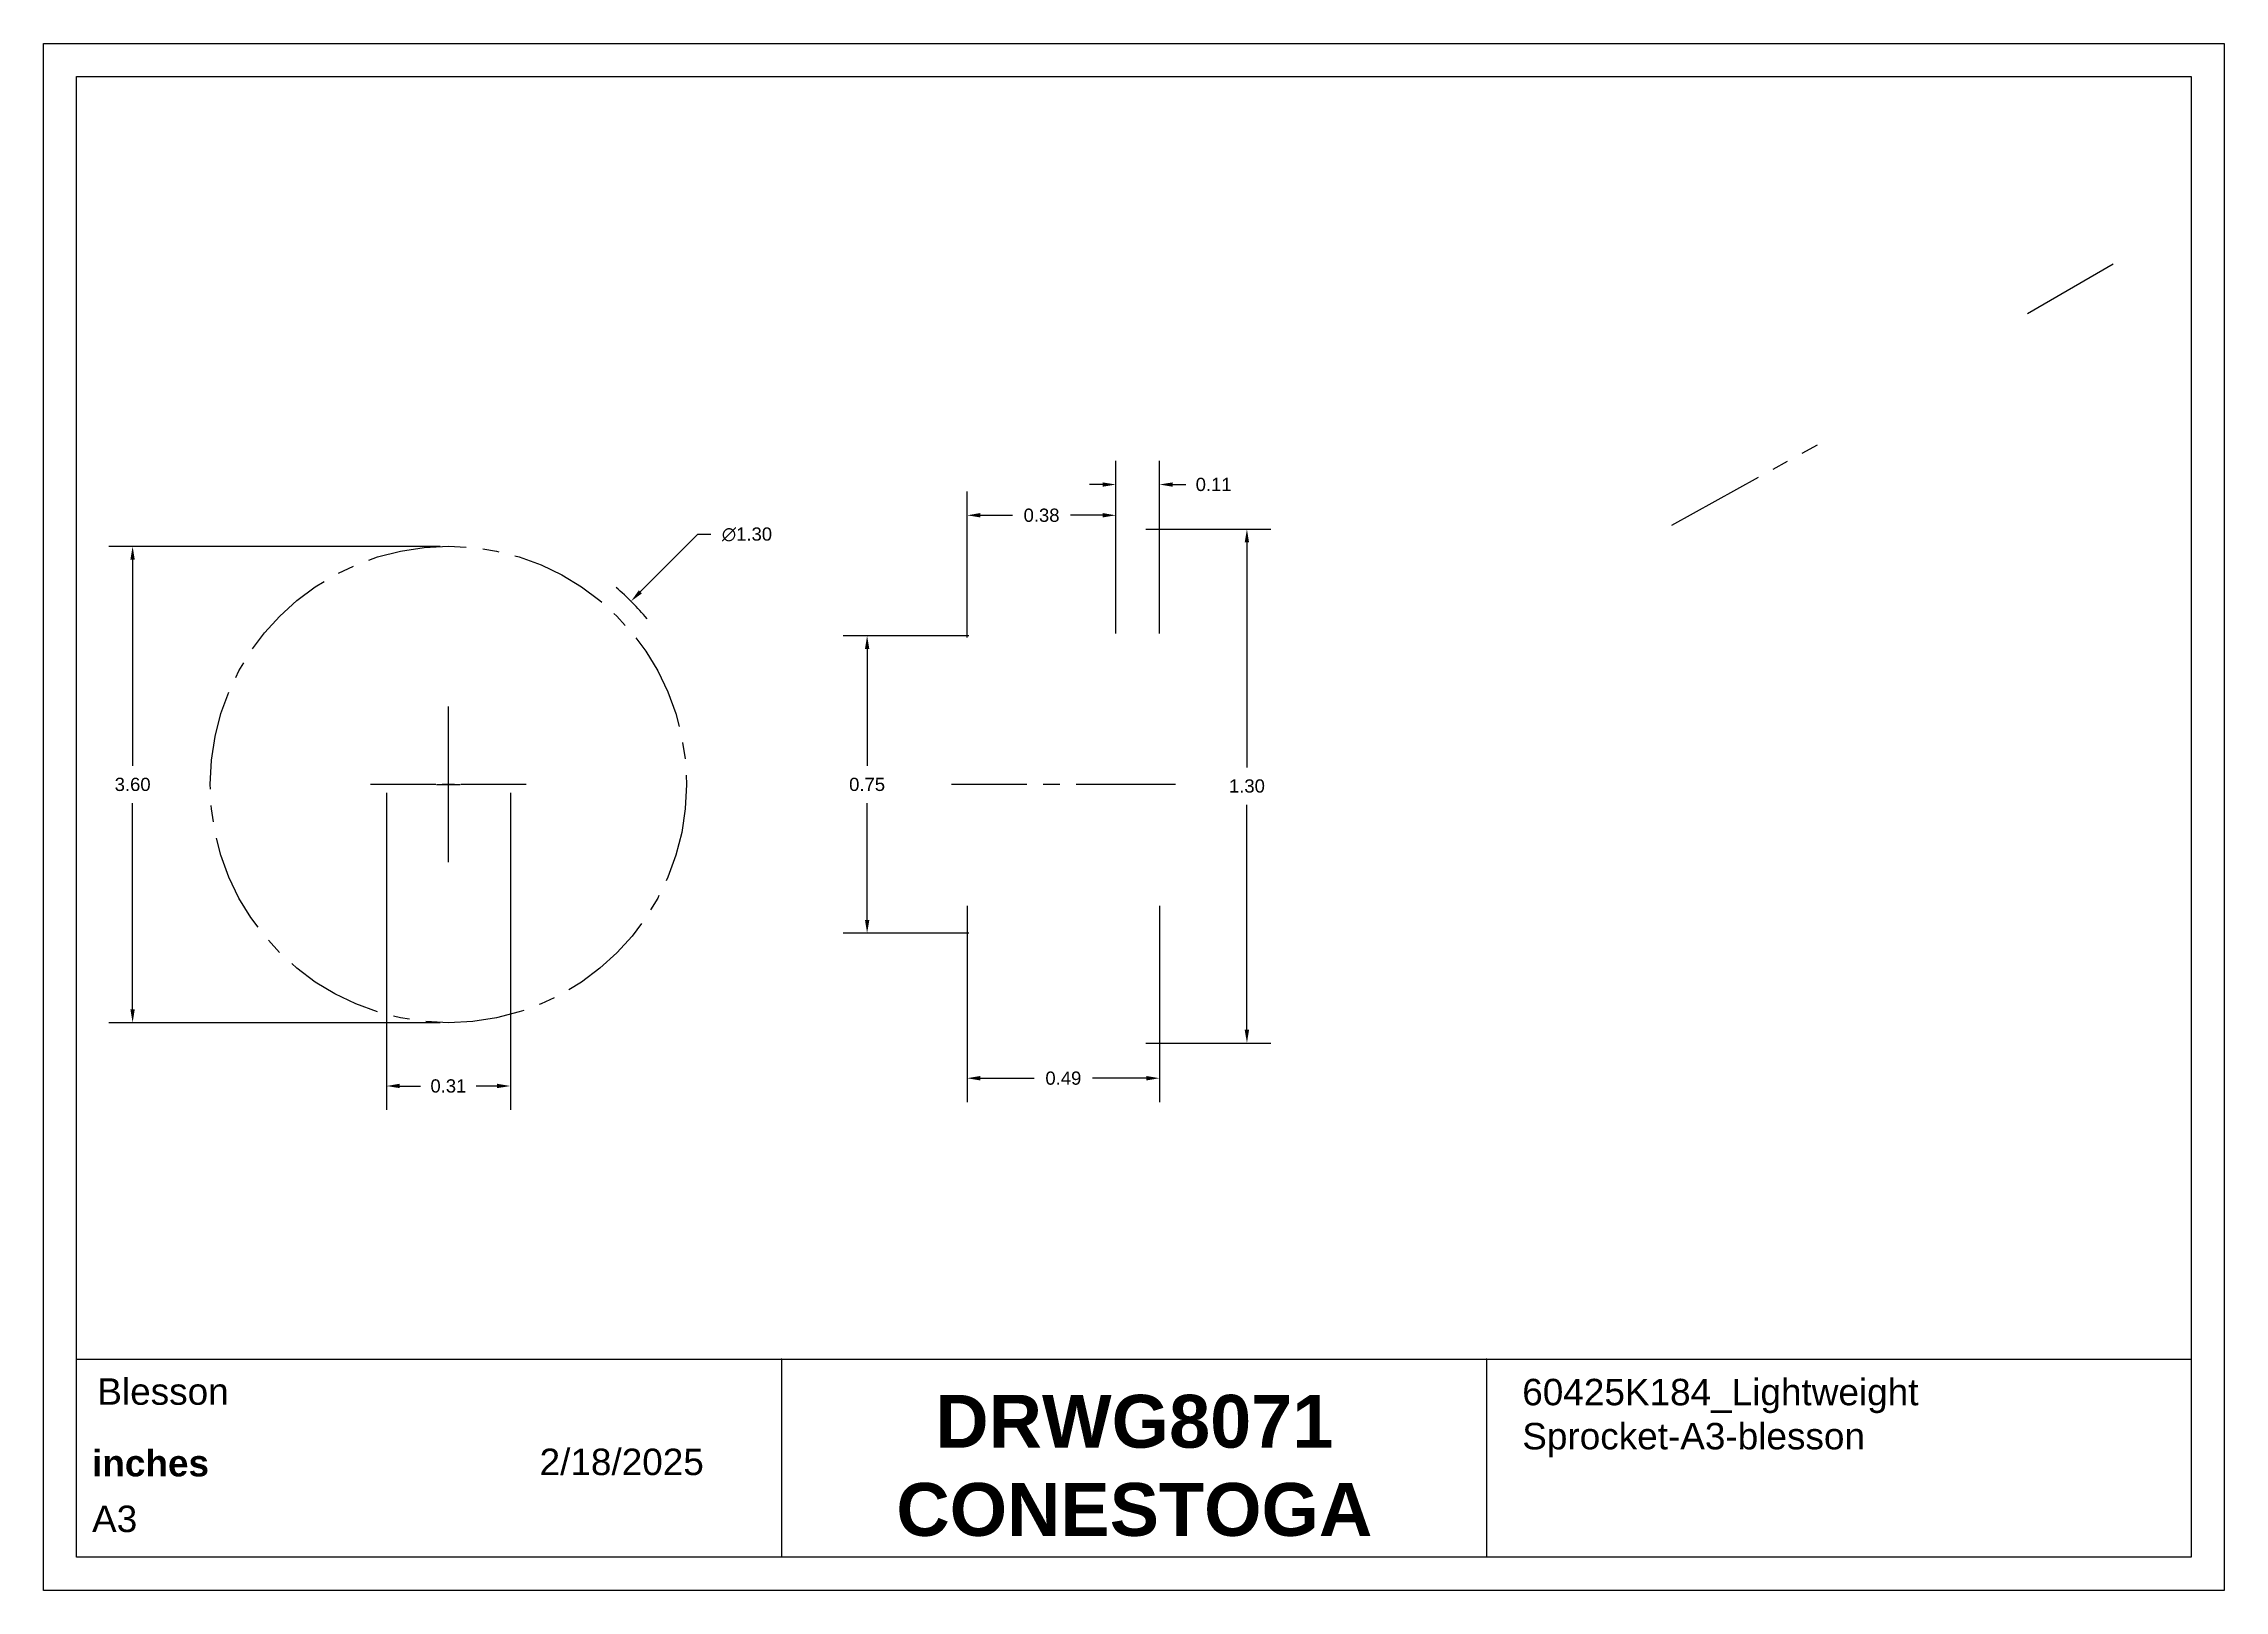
# Paper-space layout 'Layout1' of a CAD drawing. Header units: inches. Extents: x 0.8 to 17.3, y 0.9 to 12.6.
import ezdxf

# ---------------------------------------------------------------- set-up
doc = ezdxf.new("R2010")
doc.units = ezdxf.units.IN
doc.header["$MEASUREMENT"] = 0
doc.linetypes.add('CENTER2', pattern=[1.125, 0.75, -0.125, 0.125, -0.125])
doc.layers.add('Annotations', color=140, linetype='Continuous')
doc.layers.add('Center', color=10, linetype='CENTER2')
doc.styles.get("Standard").update_dxf_attribs({"font": 'arial.ttf'})
doc.dimstyles.get("Standard").update_dxf_attribs({"dimtxt": 0.1, "dimasz": 0.1, "dimexe": 0.18, "dimexo": 0.0625, "dimgap": 0.09, "dimtad": 0, "dimtih": 1, "dimtoh": 1, "dimzin": 0, "dimdsep": 46, "dimtxsty": 'Standard', "dimcen": 0.09, "dimadec": 0, "dimazin": 0, "dimtfac": 1, "dimtofl": 0, "dimtmove": 0, "dimatfit": 3, "dimfxl": 1, "dimtolj": 1, "dimtzin": 0, "dimarcsym": 0})

# ---------------------------------------------------------------- blocks, each defined once
blk = doc.blocks.new('*U24')
at = {"layer": 'Center', "color": 0, "linetype": 'CENTER2', "transparency": 16777216}
for p, q in [((0, 0.09375), (0, 0.58875)), ((-0.58875, 0), (-0.09375, 0)), ((0, -0.58875), (0, -0.09375)), ((0.09375, 0), (0.58875, 0))]:
    blk.add_line(p, q, dxfattribs=at)
at = {"layer": 'Center', "color": 0, "linetype": 'Continuous', "transparency": 16777216}
for p, q in [((0, -0.046875), (0, 0.046875)), ((-0.046875, 0), (0.046875, 0))]:
    blk.add_line(p, q, dxfattribs=at)
blk = doc.blocks.new('*U25')
at = {"layer": 'Center', "color": 0, "linetype": 'CENTER2', "transparency": 16777216}
blk.add_line((0.8475, 0), (-0.8475, 0), dxfattribs=at)
blk = doc.blocks.new('*D27')
at = {"layer": 'Annotations', "color": 0, "lineweight": -2, "transparency": 16777216}
for p, q in [((3.432, 6.981), (3.432, 4.583)), ((4.369, 6.981), (4.369, 4.583)), ((3.532, 4.763), (3.69, 4.763)), ((4.269, 4.763), (4.111, 4.763))]:
    blk.add_line(p, q, dxfattribs=at)
at = {"layer": 'Annotations', "color": 0, "transparency": 16777216}
for points in [[(3.532, 4.78), (3.532, 4.747), (3.432, 4.763)], [(4.269, 4.78), (4.269, 4.747), (4.369, 4.763)]]:
    blk.add_solid(points, dxfattribs=at)
at = {"layer": 'Defpoints', "color": 0, "transparency": 16777216}
for p in [(3.432, 7.044), (4.369, 7.044), (4.369, 4.763)]:
    blk.add_point(p, dxfattribs=at)
at = {"layer": 'Annotations', "color": 0, "transparency": 16777216, "insert": (3.9, 4.763), "char_height": 0.1, "attachment_point": 5}
blk.add_mtext('\\A1;0.31', dxfattribs=at)
blk = doc.blocks.new('*D29')
at = {"layer": 'Annotations', "color": 0, "lineweight": -2, "transparency": 16777216}
for p, q in [((5.785, 8.935), (5.352, 8.501)), ((5.885, 8.935), (5.785, 8.935)), ((3.9, 6.954), (3.9, 7.134)), ((3.81, 7.044), (3.99, 7.044))]:
    blk.add_line(p, q, dxfattribs=at)
blk.add_arc((3.9, 7.044), 1.957, 39.832, 49.5714, dxfattribs=at)
at = {"layer": 'Annotations', "color": 0, "transparency": 16777216}
blk.add_solid([(5.341, 8.513), (5.364, 8.489), (5.282, 8.43)], dxfattribs=at)
at = {"layer": 'Defpoints', "color": 0, "transparency": 16777216}
for p in [(5.282, 8.43), (2.519, 5.657)]:
    blk.add_point(p, dxfattribs=at)
at = {"layer": 'Annotations', "color": 0, "transparency": 16777216, "insert": (6.159, 8.935), "char_height": 0.1, "attachment_point": 5}
blk.add_mtext('\\A1;∅1.30', dxfattribs=at)
blk = doc.blocks.new('*D30')
at = {"layer": 'Annotations', "color": 0, "lineweight": -2, "transparency": 16777216}
for p, q in [((7.838, 8.169), (6.888, 8.169)), ((7.068, 8.069), (7.068, 7.185)), ((7.068, 6.019), (7.068, 6.903)), ((7.838, 5.919), (6.888, 5.919))]:
    blk.add_line(p, q, dxfattribs=at)
at = {"layer": 'Annotations', "color": 0, "transparency": 16777216}
for points in [[(7.052, 8.069), (7.085, 8.069), (7.068, 8.169)], [(7.052, 6.019), (7.085, 6.019), (7.068, 5.919)]]:
    blk.add_solid(points, dxfattribs=at)
at = {"layer": 'Defpoints', "color": 0, "transparency": 16777216}
for p in [(7.9, 8.169), (7.068, 5.919), (7.9, 5.919)]:
    blk.add_point(p, dxfattribs=at)
at = {"layer": 'Annotations', "color": 0, "transparency": 16777216, "insert": (7.068, 7.044), "char_height": 0.1, "attachment_point": 5}
blk.add_mtext('\\A1;0.75', dxfattribs=at)
blk = doc.blocks.new('*D31')
at = {"layer": 'Annotations', "color": 0, "lineweight": -2, "transparency": 16777216}
for p, q in [((7.825, 8.156), (7.825, 9.26)), ((8.95, 8.228), (8.95, 9.26)), ((7.925, 9.08), (8.168, 9.08)), ((8.85, 9.08), (8.608, 9.08))]:
    blk.add_line(p, q, dxfattribs=at)
at = {"layer": 'Annotations', "color": 0, "transparency": 16777216}
for points in [[(7.925, 9.097), (7.925, 9.064), (7.825, 9.08)], [(8.85, 9.097), (8.85, 9.064), (8.95, 9.08)]]:
    blk.add_solid(points, dxfattribs=at)
at = {"layer": 'Defpoints', "color": 0, "transparency": 16777216}
for p in [(7.825, 9.08), (7.825, 8.094), (8.95, 8.165)]:
    blk.add_point(p, dxfattribs=at)
at = {"layer": 'Annotations', "color": 0, "transparency": 16777216, "insert": (8.388, 9.08), "char_height": 0.1, "attachment_point": 5}
blk.add_mtext('\\A1;0.38', dxfattribs=at)
blk = doc.blocks.new('*D32')
at = {"layer": 'Annotations', "color": 0, "lineweight": -2, "transparency": 16777216}
for p, q in [((8.95, 8.185), (8.95, 9.493)), ((9.28, 8.185), (9.28, 9.493)), ((8.85, 9.313), (8.75, 9.313)), ((9.38, 9.313), (9.48, 9.313))]:
    blk.add_line(p, q, dxfattribs=at)
at = {"layer": 'Annotations', "color": 0, "transparency": 16777216}
for points in [[(8.85, 9.329), (8.85, 9.296), (8.95, 9.313)], [(9.38, 9.329), (9.38, 9.296), (9.28, 9.313)]]:
    blk.add_solid(points, dxfattribs=at)
at = {"layer": 'Defpoints', "color": 0, "transparency": 16777216}
for p in [(9.28, 9.313), (8.95, 8.122), (9.28, 8.122)]:
    blk.add_point(p, dxfattribs=at)
at = {"layer": 'Annotations', "color": 0, "transparency": 16777216, "insert": (9.69, 9.313), "char_height": 0.1, "attachment_point": 5}
blk.add_mtext('\\A1;0.11', dxfattribs=at)
blk = doc.blocks.new('*D33')
at = {"layer": 'Annotations', "color": 0, "lineweight": -2, "transparency": 16777216}
for p, q in [((9.178, 8.975), (10.122, 8.975)), ((9.942, 8.875), (9.942, 7.173)), ((9.942, 5.188), (9.942, 6.89)), ((9.178, 5.088), (10.122, 5.088))]:
    blk.add_line(p, q, dxfattribs=at)
at = {"layer": 'Annotations', "color": 0, "transparency": 16777216}
for points in [[(9.925, 8.875), (9.958, 8.875), (9.942, 8.975)], [(9.925, 5.188), (9.958, 5.188), (9.942, 5.088)]]:
    blk.add_solid(points, dxfattribs=at)
at = {"layer": 'Defpoints', "color": 0, "transparency": 16777216}
for p in [(9.115, 8.975), (9.115, 5.088), (9.942, 5.088)]:
    blk.add_point(p, dxfattribs=at)
at = {"layer": 'Annotations', "color": 0, "transparency": 16777216, "insert": (9.942, 7.032), "char_height": 0.1, "attachment_point": 5}
blk.add_mtext('\\A1;1.30', dxfattribs=at)
blk = doc.blocks.new('*D34')
at = {"layer": 'Annotations', "color": 0, "lineweight": -2, "transparency": 16777216}
for p, q in [((7.825, 6.125), (7.825, 4.642)), ((9.28, 6.125), (9.28, 4.642)), ((7.925, 4.822), (8.333, 4.822)), ((9.18, 4.822), (8.773, 4.822))]:
    blk.add_line(p, q, dxfattribs=at)
at = {"layer": 'Annotations', "color": 0, "transparency": 16777216}
for points in [[(7.925, 4.839), (7.925, 4.805), (7.825, 4.822)], [(9.18, 4.839), (9.18, 4.805), (9.28, 4.822)]]:
    blk.add_solid(points, dxfattribs=at)
at = {"layer": 'Defpoints', "color": 0, "transparency": 16777216}
for p in [(7.825, 6.187), (9.28, 6.187), (7.825, 4.822)]:
    blk.add_point(p, dxfattribs=at)
at = {"layer": 'Annotations', "color": 0, "transparency": 16777216, "insert": (8.553, 4.822), "char_height": 0.1, "attachment_point": 5}
blk.add_mtext('\\A1;0.49', dxfattribs=at)
blk = doc.blocks.new('*D35')
at = {"layer": 'Annotations', "color": 0, "lineweight": -2, "transparency": 16777216}
for p, q in [((3.838, 8.845), (1.331, 8.845)), ((1.511, 8.745), (1.511, 7.185)), ((1.511, 5.342), (1.511, 6.903)), ((3.838, 5.242), (1.331, 5.242))]:
    blk.add_line(p, q, dxfattribs=at)
at = {"layer": 'Annotations', "color": 0, "transparency": 16777216}
for points in [[(1.494, 8.745), (1.527, 8.745), (1.511, 8.845)], [(1.494, 5.342), (1.527, 5.342), (1.511, 5.242)]]:
    blk.add_solid(points, dxfattribs=at)
at = {"layer": 'Defpoints', "color": 0, "transparency": 16777216}
for p in [(3.9, 8.845), (1.511, 5.242), (3.9, 5.242)]:
    blk.add_point(p, dxfattribs=at)
at = {"layer": 'Annotations', "color": 0, "transparency": 16777216, "insert": (1.511, 7.044), "char_height": 0.1, "attachment_point": 5}
blk.add_mtext('\\A1;3.60', dxfattribs=at)

psp = doc.layouts.get("Layout1")

# ---------------------------------------------------------------- linework, layer by layer
for p, q in [((1.087, 2.698), (17.087, 2.698)), ((6.421, 2.698), (6.421, 1.198)), ((11.754, 2.698), (11.754, 1.198))]:
    psp.add_line(p, q)
for points in [[(0.837, 12.648), (17.337, 12.648), (17.337, 0.948), (0.837, 0.948)], [(1.087, 12.398), (17.087, 12.398), (17.087, 1.198), (1.087, 1.198)]]:
    psp.add_lwpolyline(points, close=True)
for p in [(6.421, 2.698), (11.754, 2.698)]:
    psp.add_point(p)
at = {"layer": 'Center'}
for p, q in [((15.847, 10.607), (16.576, 11.028)), ((13.157, 9.005), (14.259, 9.614))]:
    psp.add_line(p, q, dxfattribs=at)
psp.add_circle((3.9, 7.044), 1.802, dxfattribs=at)

# ---------------------------------------------------------------- block references
at = {"layer": 'Center', "linetype": 'CENTER2', "extrusion": (0, 0, -1)}
psp.add_blockref('*U24', (-3.9, 7.044), dxfattribs=at)
at = {"layer": 'Center', "linetype": 'CENTER2'}
psp.add_blockref('*U25', (8.553, 7.044), dxfattribs=at)

# ---------------------------------------------------------------- texts
at = {"attachment_point": 1}
for s, width, insert, char_height in [('Blesson', 4.69665, (1.244, 2.552), 0.2), ('60425K184_Lightweight Sprocket-A3-blesson', 4.74253, (12.025, 2.548), 0.2), ('\\pxqc;{\\fArial|b1|i0|c0|p34;DRWG8071\\PCONESTOGA}', 5.00173, (6.589, 2.427), 0.4), ('{\\fArial|b1|i0|c0|p34;inches}', 1.65598, (1.204, 2.01), 0.2), ('2/18/2025', 1.6488, (4.59, 2.02), 0.2), ('A3', 4.98771, (1.204, 1.589), 0.2)]:
    psp.add_mtext_dynamic_manual_height_columns(s, width=width, gutter_width=1, heights=[0], dxfattribs=dict(at, insert=insert, char_height=char_height))

# ---------------------------------------------------------------- dimensions: what is measured, and where the dimension line sits
at = {"layer": 'Annotations'}
for base, p1, p2, picture, middle in [((9.28, 9.313), (8.95, 8.122), (9.28, 8.122), '*D32', (9.69, 9.313)), ((7.825040948, 9.080381569), (8.950040948, 8.165339015), (7.825040948, 8.093661923), '*D31', (8.387540948, 9.080381569)), ((4.369, 4.763), (3.432, 7.044), (4.369, 7.044), '*D27', (3.9, 4.763)), ((7.825040948, 4.822008951), (9.280040948, 6.187445899), (7.825040948, 6.187445899), '*D34', (8.552540948, 4.822008951))]:
    dim = psp.add_linear_dim(base=base, p1=p1, p2=p2, dimstyle='Standard', override={"dimlfac": -0.333333}, dxfattribs=at)
    dim.commit()
    dim.dimension.update_dxf_attribs({"geometry": picture, "text_midpoint": middle})
dim = psp.add_diameter_dim_2p(p1=(2.519, 5.657), p2=(5.282, 8.43), dimstyle='Standard', override={"dimlfac": -0.333333}, dxfattribs=at)
dim.commit()
dim.dimension.update_dxf_attribs({"geometry": '*D29', "text_midpoint": (6.159, 8.935), "dimtype": 163})
for base, p1, p2, picture, middle in [((9.942, 5.088), (9.115, 8.975), (9.115, 5.088), '*D33', (9.942, 7.032)), ((7.068, 5.919), (7.9, 8.169), (7.9, 5.919), '*D30', (7.068, 7.044))]:
    dim = psp.add_linear_dim(base=base, p1=p1, p2=p2, angle=90, dimstyle='Standard', override={"dimlfac": -0.333333}, dxfattribs=at)
    dim.commit()
    dim.dimension.update_dxf_attribs({"geometry": picture, "text_midpoint": middle})
dim = psp.add_linear_dim(base=(1.511, 5.242), p1=(3.9, 8.845), p2=(3.9, 5.242), angle=90, dimstyle='Standard', dxfattribs=at)
dim.commit()
dim.dimension.update_dxf_attribs({"geometry": '*D35', "text_midpoint": (1.511, 7.044)})

doc.saveas('drawing.dxf')
